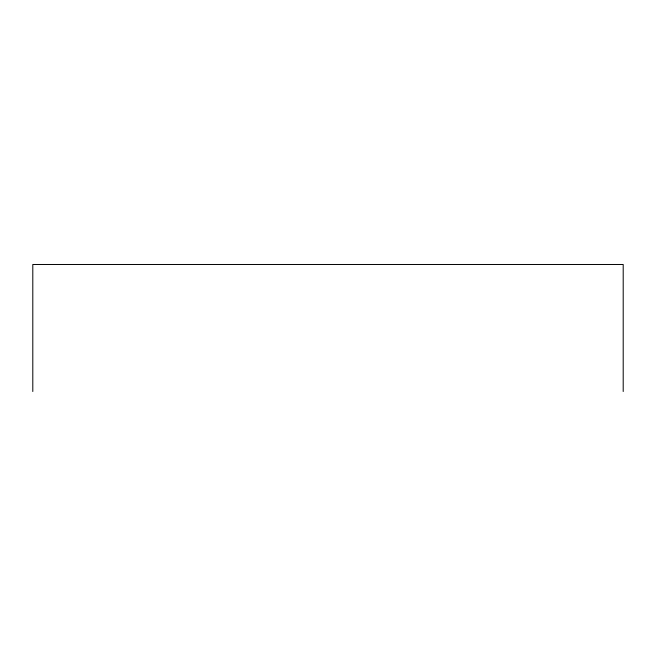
<?xml version="1.0" encoding="UTF-8"?>
<svg xmlns="http://www.w3.org/2000/svg" width="656" height="656" viewBox="0 0 656 656"><rect width="100%" height="100%" fill="white"/><g stroke="black" fill="none" stroke-linecap="round" stroke-linejoin="round"><path stroke-width="0.98" d="M623.2 391.517L623.2 264.483L32.8 264.483L32.8 391.517"/></g></svg>
